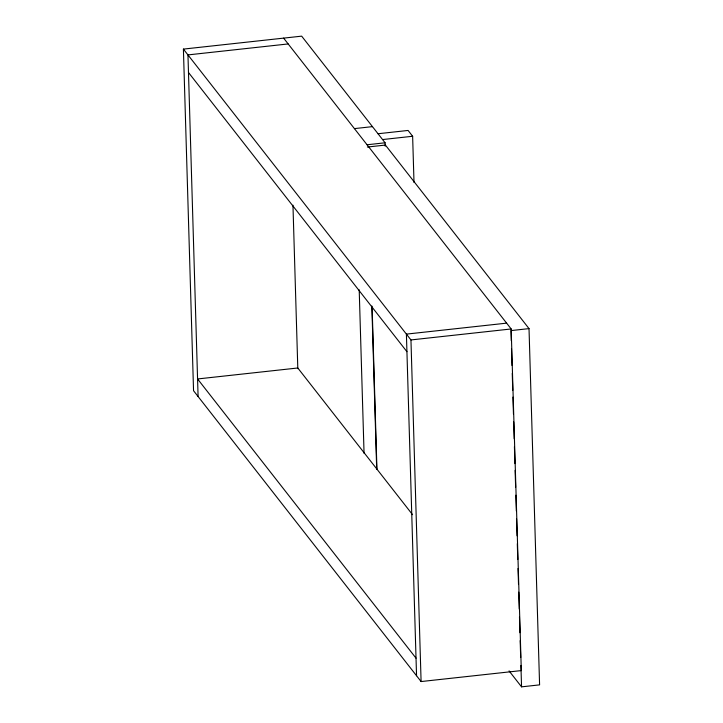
<?xml version="1.0" encoding="UTF-8"?>
<svg xmlns="http://www.w3.org/2000/svg" width="723" height="723" viewBox="0 0 723 723"><rect width="100%" height="100%" fill="white"/><g stroke="black" fill="none" stroke-linecap="round" stroke-linejoin="round"><path stroke-width="1.08" d="M283.624 38.129L511.179 328.965L521.31 670.583L421.093 681.554L193.547 390.718L183.407 49.101L301.663 36.15L385.097 142.793L385.196 146.173M288.179 43.94L187.962 54.912L198.093 396.529M354.415 128.613L372.462 126.633M378.021 133.746L408.088 130.447L412.634 136.267L414.008 182.494M382.575 139.557L412.634 136.267M367.058 144.763L385.097 142.793M367.374 147.04L385.413 145.07L529.019 328.613L539.593 684.871L521.554 686.85L509.064 670.89M506.624 323.145L406.407 334.116L416.547 675.734M183.407 49.101L410.953 339.937L511.179 328.965M529.019 328.613L510.98 330.592L511.278 340.741M188.477 72.481L406.932 351.685M412.58 514.704L297.795 367.989L197.578 378.96L416.023 658.165M511.513 348.631L512.02 365.54M512.255 373.43L512.752 390.348M512.95 397.108L513.457 414.017M513.692 421.916L514.189 438.825M514.424 446.715L514.93 463.624M515.128 470.393L515.635 487.302M515.87 495.192L516.33 510.98M516.565 518.87L517.072 535.779M517.307 543.669L517.776 559.457M518.039 568.477L518.508 584.256M518.743 592.146L519.25 609.055M519.476 616.954L519.945 632.733M520.18 640.623L520.687 657.541M520.922 665.431L521.554 686.85M410.953 339.937L421.093 681.554M372.119 307.13L376.945 469.48M371.848 305.992L376.701 469.471M359.204 289.833L364.058 453.312M292.96 205.169L297.813 368.649"/></g></svg>
